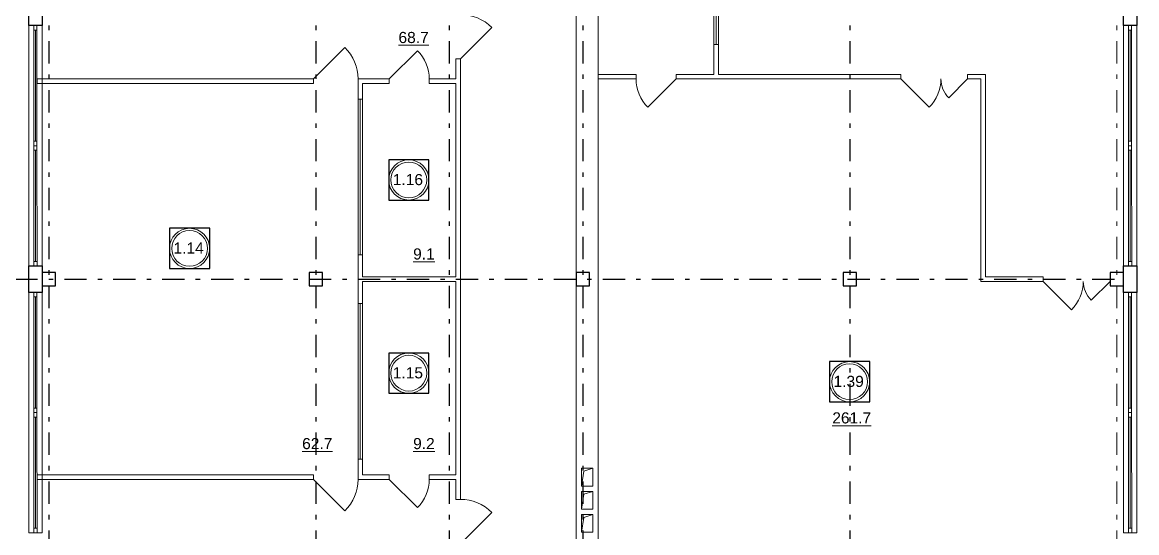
# Model space of a CAD drawing. Header units: metres. Extents: x -5 to 574, y -5 to 79.
# Drawn here: x 296.24 to 321.29, y 28.93 to 40.4 of the extents above; entities that cross this region are included whole.
import ezdxf
from ezdxf.enums import TextEntityAlignment as Align

# ---------------------------------------------------------------- set-up
doc = ezdxf.new("R2010")
doc.units = ezdxf.units.M
doc.header["$MEASUREMENT"] = 0
doc.linetypes.add('( Dashdot )', pattern=[1.001, 0.5, -0.25, 0.001, -0.25])
doc.layers.add('YOLO_TABLE', color=1, linetype='Continuous')
doc.styles.add('Style-Arial', font='arial.ttf')

msp = doc.modelspace()

# ---------------------------------------------------------------- linework, layer by layer
at = {"color": 1, "linetype": '( Dashdot )'}
for p, q in [((296.83747176, 57.57893372), (296.83747176, 9.05551876)), ((302.83747176, 57.57893372), (302.83747176, 9.05551876)), ((305.83747176, 57.57893372), (305.83747176, 9.05551876)), ((308.83747176, 57.57893372), (308.83747176, 9.05551876)), ((314.83747176, 57.57893372), (314.83747176, 9.05551876)), ((293.88588385, 34.62893372), (320.83747176, 34.62893372))]:
    msp.add_line(p, q, dxfattribs=at)
at = {"color": 1, "linetype": '( Dashdot )', "lineweight": 0}
msp.add_line((320.83747176, 57.57893372), (320.83747176, 9.05551876), dxfattribs=at)
at = {"color": 7, "linetype": 'Continuous', "lineweight": 13}
for p, q in [((308.68588385, 46.47893372), (308.68588385, 37.37893372)), ((309.18588385, 46.47893372), (309.18588385, 37.37893372)), ((311.78588385, 39.90393372), (311.78588385, 39.22893372)), ((311.88588385, 39.90393372), (311.88588385, 39.22893372)), ((305.98588385, 39.57893372), (306.08588385, 39.57893372)), ((305.98588385, 39.57893372), (305.98588385, 39.12893372)), ((306.08588385, 39.57893372), (306.08588385, 29.67893372)), ((302.78588385, 39.12893372), (302.78588385, 39.02893372)), ((303.78588385, 39.12893372), (303.78588385, 39.02893372)), ((304.48588385, 39.12893372), (304.48588385, 39.02893372)), ((305.38588385, 39.12893372), (305.38588385, 39.02893372)), ((310.03588385, 39.22893372), (309.18588385, 39.22893372)), ((310.03588385, 39.12893372), (309.18588385, 39.12893372)), ((310.03588385, 39.12893372), (310.03588385, 39.22893372)), ((310.93588385, 39.12893372), (310.29948775, 38.49253762)), ((311.78588385, 39.22893372), (310.93588385, 39.22893372)), ((310.93588385, 39.12893372), (310.93588385, 39.22893372)), ((315.98588385, 39.12893372), (310.93588385, 39.12893372)), ((315.98588385, 39.22893372), (311.88588385, 39.22893372)), ((315.98588385, 39.22893372), (315.98588385, 39.12893372)), ((315.98588385, 39.12893372), (316.62227995, 38.49253762)), ((317.48588385, 39.12893372), (317.06161978, 38.70466965)), ((317.88588385, 39.22893372), (317.48588385, 39.22893372)), ((317.48588385, 39.22893372), (317.48588385, 39.12893372)), ((317.78588385, 39.12893372), (317.48588385, 39.12893372)), ((303.78588385, 39.02893372), (303.78588385, 38.67893372)), ((303.88588385, 39.02893372), (303.88588385, 38.67893372)), ((305.98588385, 39.02893372), (305.98588385, 34.67893372)), ((303.78588385, 38.67893372), (303.88588385, 38.67893372)), ((308.68588385, 37.37893372), (308.68588385, 22.47893372)), ((309.18588385, 37.37893372), (309.18588385, 22.67893372)), ((303.78588385, 35.17893372), (303.78588385, 34.07893372)), ((303.88588385, 35.17893372), (303.88588385, 34.67893372)), ((303.88588385, 34.67893372), (305.98588385, 34.67893372)), ((303.88588385, 34.57893372), (305.98588385, 34.57893372)), ((303.88588385, 34.57893372), (303.88588385, 34.07893372)), ((305.98588385, 34.57893372), (305.98588385, 30.22893372)), ((319.18588385, 34.67893372), (319.18588385, 34.57893372)), ((319.18588385, 34.57893372), (319.82227995, 33.94253762)), ((320.68588385, 34.57893372), (320.26161978, 34.15466965)), ((303.78588385, 30.57893372), (303.88588385, 30.57893372)), ((303.78588385, 30.57893372), (303.78588385, 30.12893372)), ((303.88588385, 30.57893372), (303.88588385, 30.22893372)), ((308.80588385, 30.37893372), (309.06588385, 30.37893372)), ((308.80588385, 30.37893372), (308.80588385, 29.97893372)), ((309.06588385, 30.37893372), (309.06588385, 29.97893372)), ((302.78588385, 30.22893372), (302.78588385, 30.12893372)), ((304.48588385, 30.22893372), (304.48588385, 30.12893372)), ((305.38588385, 30.22893372), (305.38588385, 30.12893372)), ((305.98588385, 30.12893372), (305.98588385, 29.67893372)), ((308.80588385, 29.97893372), (309.06588385, 29.97893372)), ((308.80588385, 29.85893372), (309.06588385, 29.85893372)), ((308.80588385, 29.85893372), (308.80588385, 29.45893372)), ((309.06588385, 29.85893372), (309.06588385, 29.45893372)), ((305.98588385, 29.67893372), (306.08588385, 29.67893372)), ((308.80588385, 29.45893372), (309.06588385, 29.45893372)), ((308.80588385, 29.33893372), (309.06588385, 29.33893372)), ((308.80588385, 29.33893372), (308.80588385, 28.93893372)), ((309.06588385, 29.33893372), (309.06588385, 28.93893372)), ((308.80588385, 28.93893372), (309.06588385, 28.93893372))]:
    msp.add_line(p, q, dxfattribs=at)
at = {"color": 7, "lineweight": 0}
for p, q in [((311.83588385, 44.10393372), (311.83588385, 39.90393372)), ((303.83588385, 38.67893372), (303.83588385, 35.17893372)), ((303.83588385, 34.07893372), (303.83588385, 30.57893372))]:
    msp.add_line(p, q, dxfattribs=at)
at = {"color": 7, "linetype": 'Continuous', "lineweight": 0}
for p, q in [((296.53588385, 40.22893372), (296.53588385, 37.72893372)), ((321.13588385, 40.22893372), (321.13588385, 37.72893372)), ((296.53588385, 37.52893372), (296.53807836, 35.02896444)), ((321.13588385, 37.52893372), (321.13807836, 35.02896444)), ((296.53588385, 34.22893372), (296.53588385, 31.72893372)), ((321.13588385, 34.22893372), (321.13588385, 31.72893372)), ((296.53588385, 31.52893372), (296.53807836, 29.02896444)), ((321.13588385, 31.52893372), (321.13807836, 29.02896444))]:
    msp.add_line(p, q, dxfattribs=at)
at = {"color": 7, "lineweight": 13}
for p, q in [((306.08588385, 39.57893372), (306.79299063, 40.2860405)), ((311.78588385, 39.90393372), (311.88588385, 39.90393372)), ((303.78588385, 35.17893372), (303.88588385, 35.17893372)), ((303.78588385, 34.07893372), (303.88588385, 34.07893372)), ((302.78588385, 30.12893372), (303.49299063, 29.42182694)), ((304.48588385, 30.12893372), (305.12227995, 29.49253762)), ((306.08588385, 28.67893372), (306.79299063, 29.3860405))]:
    msp.add_line(p, q, dxfattribs=at)
at = {"color": 7, "lineweight": 13, "extrusion": (0, 0, -1)}
for p, q in [((302.78588385, 39.12893372), (303.49299063, 39.8360405)), ((304.48588385, 39.12893372), (305.12227995, 39.76532982))]:
    msp.add_line(p, q, dxfattribs=at)
at = {"color": 7, "lineweight": 0, "flags": 128}
for points in [[(311.78588385, 44.10393372), (311.88588385, 44.10393372), (311.88588385, 39.90393372), (311.78588385, 39.90393372), (311.78588385, 44.10393372)], [(303.78588385, 35.17893372), (303.88588385, 35.17893372), (303.88588385, 38.67893372), (303.78588385, 38.67893372), (303.78588385, 35.17893372)], [(303.78588385, 30.57893372), (303.78588385, 34.07893372), (303.88588385, 34.07893372), (303.88588385, 30.57893372), (303.78588385, 30.57893372)]]:
    msp.add_lwpolyline(points, close=True, dxfattribs=at)
at = {"color": 7, "linetype": 'Continuous', "lineweight": 30, "flags": 128}
for points in [[(296.38588385, 40.32893372), (296.38588385, 40.92893372), (296.68588385, 40.92893372), (296.68588385, 40.32893372), (296.38588385, 40.32893372)], [(320.98588385, 40.32893372), (320.98588385, 40.92893372), (321.28588385, 40.92893372), (321.28588385, 40.32893372), (320.98588385, 40.32893372)], [(296.38588385, 34.32893372), (296.38588385, 34.92893372), (296.68588385, 34.92893372), (296.68588385, 34.32893372), (296.38588385, 34.32893372)], [(320.98588385, 34.32893372), (320.98588385, 34.92893372), (321.28588385, 34.92893372), (321.28588385, 34.32893372), (320.98588385, 34.32893372)], [(296.68588385, 34.77893372), (296.68588385, 34.47893372), (296.98588385, 34.47893372), (296.98588385, 34.77893372), (296.68588385, 34.77893372)], [(302.68588385, 34.77893372), (302.68588385, 34.47893372), (302.98588385, 34.47893372), (302.98588385, 34.77893372), (302.68588385, 34.77893372)], [(308.68588385, 34.77893372), (308.68588385, 34.47893372), (308.98588385, 34.47893372), (308.98588385, 34.77893372), (308.68588385, 34.77893372)], [(314.68588385, 34.77893372), (314.68588385, 34.47893372), (314.98588385, 34.47893372), (314.98588385, 34.77893372), (314.68588385, 34.77893372)], [(320.68588385, 34.77893372), (320.68588385, 34.47893372), (320.98588385, 34.47893372), (320.98588385, 34.77893372), (320.68588385, 34.77893372)]]:
    msp.add_lwpolyline(points, close=True, dxfattribs=at)
at = {"color": 7, "linetype": 'Continuous', "lineweight": 0, "flags": 128}
for points in [[(296.38588385, 34.92893372), (296.38588385, 40.32893372), (296.68588385, 40.32893372), (296.68588385, 34.92893372), (296.38588385, 34.92893372)], [(320.98588385, 34.92893372), (320.98588385, 40.32893372), (321.28588385, 40.32893372), (321.28588385, 34.92893372), (320.98588385, 34.92893372)], [(296.50088385, 37.72893372), (296.50088385, 40.22893372), (296.57088385, 40.22893372), (296.57088385, 37.72893372), (296.50088385, 37.72893372)], [(321.10088385, 37.72893372), (321.10088385, 40.22893372), (321.17088385, 40.22893372), (321.17088385, 37.72893372), (321.10088385, 37.72893372)], [(296.50307839, 35.02893372), (296.50088385, 37.52893372), (296.5708838, 37.52899517), (296.57307833, 35.02899517), (296.50307839, 35.02893372)], [(321.10307839, 35.02893372), (321.10088385, 37.52893372), (321.1708838, 37.52899517), (321.17307833, 35.02899517), (321.10307839, 35.02893372)], [(296.38588385, 28.92893372), (296.38588385, 34.32893372), (296.68588385, 34.32893372), (296.68588385, 28.92893372), (296.38588385, 28.92893372)], [(320.98588385, 28.92893372), (320.98588385, 34.32893372), (321.28588385, 34.32893372), (321.28588385, 28.92893372), (320.98588385, 28.92893372)], [(296.50088385, 31.72893372), (296.50088385, 34.22893372), (296.57088385, 34.22893372), (296.57088385, 31.72893372), (296.50088385, 31.72893372)], [(321.10088385, 31.72893372), (321.10088385, 34.22893372), (321.17088385, 34.22893372), (321.17088385, 31.72893372), (321.10088385, 31.72893372)], [(296.50307839, 29.02893372), (296.50088385, 31.52893372), (296.5708838, 31.52899517), (296.57307833, 29.02899517), (296.50307839, 29.02893372)], [(321.10307839, 29.02893372), (321.10088385, 31.52893372), (321.1708838, 31.52899517), (321.17307833, 29.02899517), (321.10307839, 29.02893372)]]:
    msp.add_lwpolyline(points, close=True, dxfattribs=at)
at = {"color": 7, "linetype": 'Continuous', "lineweight": 13, "flags": 128}
for points in [[(296.50088385, 40.22893372), (296.50088385, 40.32893372), (296.57088385, 40.32893372), (296.57088385, 40.22893372), (296.50088385, 40.22893372)], [(321.10088385, 40.22893372), (321.10088385, 40.32893372), (321.17088385, 40.32893372), (321.17088385, 40.22893372), (321.10088385, 40.22893372)], [(296.50088385, 37.62893372), (296.50088385, 37.72893372), (296.57088385, 37.72893372), (296.57088385, 37.62893372), (296.50088385, 37.62893372)], [(296.50088385, 37.52893372), (296.50088385, 37.62893372), (296.57088385, 37.62893372), (296.57088385, 37.52893372), (296.50088385, 37.52893372)], [(321.10088385, 37.62893372), (321.10088385, 37.72893372), (321.17088385, 37.72893372), (321.17088385, 37.62893372), (321.10088385, 37.62893372)], [(321.10088385, 37.52893372), (321.10088385, 37.62893372), (321.17088385, 37.62893372), (321.17088385, 37.52893372), (321.10088385, 37.52893372)], [(296.50307839, 34.92893372), (296.50307839, 35.02893372), (296.57307839, 35.02893372), (296.57307839, 34.92893372), (296.50307839, 34.92893372)], [(321.10307839, 34.92893372), (321.10307839, 35.02893372), (321.17307839, 35.02893372), (321.17307839, 34.92893372), (321.10307839, 34.92893372)], [(296.50088385, 34.22893372), (296.50088385, 34.32893372), (296.57088385, 34.32893372), (296.57088385, 34.22893372), (296.50088385, 34.22893372)], [(321.10088385, 34.22893372), (321.10088385, 34.32893372), (321.17088385, 34.32893372), (321.17088385, 34.22893372), (321.10088385, 34.22893372)], [(296.50088385, 31.62893372), (296.50088385, 31.72893372), (296.57088385, 31.72893372), (296.57088385, 31.62893372), (296.50088385, 31.62893372)], [(296.50088385, 31.52893372), (296.50088385, 31.62893372), (296.57088385, 31.62893372), (296.57088385, 31.52893372), (296.50088385, 31.52893372)], [(321.10088385, 31.62893372), (321.10088385, 31.72893372), (321.17088385, 31.72893372), (321.17088385, 31.62893372), (321.10088385, 31.62893372)], [(321.10088385, 31.52893372), (321.10088385, 31.62893372), (321.17088385, 31.62893372), (321.17088385, 31.52893372), (321.10088385, 31.52893372)], [(296.50307839, 28.92893372), (296.50307839, 29.02893372), (296.57307839, 29.02893372), (296.57307839, 28.92893372), (296.50307839, 28.92893372)], [(321.10307839, 28.92893372), (321.10307839, 29.02893372), (321.17307839, 29.02893372), (321.17307839, 28.92893372), (321.10307839, 28.92893372)]]:
    msp.add_lwpolyline(points, close=True, dxfattribs=at)
for points in [[(302.78588385, 39.12893372), (296.57198107, 39.12893372), (296.57198107, 39.02893372), (302.78588385, 39.02893372)], [(304.48588385, 39.12893372), (303.78588385, 39.12893372)], [(305.98588385, 39.12893372), (305.38588385, 39.12893372)], [(317.78588385, 34.57893372), (317.78588385, 39.12893372)], [(317.88588385, 39.22893372), (317.88588385, 34.67893372)], [(303.88588385, 39.02893372), (304.48588385, 39.02893372)], [(305.38588385, 39.02893372), (305.98588385, 39.02893372)], [(317.78588385, 34.57893372), (319.18588385, 34.57893372)], [(319.18588385, 34.67893372), (317.88588385, 34.67893372)], [(309.06588385, 30.37893372), (308.85948563, 30.31453305), (308.80588385, 29.97893372)], [(302.78588385, 30.12893372), (296.57198107, 30.12893372), (296.57198107, 30.22893372), (302.78588385, 30.22893372)], [(304.48588385, 30.12893372), (303.78588385, 30.12893372)], [(303.88588385, 30.22893372), (304.48588385, 30.22893372)], [(305.38588385, 30.22893372), (305.98588385, 30.22893372)], [(305.98588385, 30.12893372), (305.38588385, 30.12893372)], [(309.06588385, 29.85893372), (308.85948563, 29.79453305), (308.80588385, 29.45893372)], [(309.06588385, 29.33893372), (308.85948563, 29.27453305), (308.80588385, 28.93893372)]]:
    msp.add_lwpolyline(points, dxfattribs=at)
at = {"color": 7, "linetype": 'Continuous', "lineweight": 13}
for centre, radius in [((304.92723565, 36.8596247), 0.45201344), ((304.92723565, 36.8596247), 0.40201344), ((299.99977022, 35.32115598), 0.45201344), ((299.99977022, 35.32115598), 0.40201344), ((304.92723565, 32.51571303), 0.45201344), ((304.92723565, 32.51571303), 0.40201344), ((314.83351489, 32.32357061), 0.45201344), ((314.83351489, 32.32357061), 0.40201344)]:
    msp.add_circle(centre, radius, dxfattribs=at)
at = {"color": 7, "lineweight": 0}
for centre, radius, start, end in [((306.08588385, 39.57893372), 1, 45, 90), ((302.78588385, 30.12893372), 1, 315, 360), ((304.48588385, 30.12893372), 0.9, 315, 0), ((306.08588385, 28.67893372), 1, 45, 90)]:
    msp.add_arc(centre, radius, start, end, dxfattribs=at)
at = {"color": 7, "lineweight": 0, "extrusion": (0, 0, -1)}
for centre, radius in [((-302.78588385, 39.12893372), 1), ((-304.48588385, 39.12893372), 0.9)]:
    msp.add_arc(centre, radius, 135, 180, dxfattribs=at)
at = {"color": 7, "linetype": 'Continuous', "lineweight": 0, "extrusion": (0, 0, -1)}
msp.add_arc((-310.93588385, 39.12893372), 0.9, 315, 0, dxfattribs=at)
at = {"color": 7, "linetype": 'Continuous', "lineweight": 0}
for centre, radius, start, end in [((315.98588385, 39.12893372), 0.9, 315, 0), ((317.48588385, 39.12893372), 0.6, 180, 225), ((319.18588385, 34.57893372), 0.9, 315, 0), ((320.68588385, 34.57893372), 0.6, 180, 225)]:
    msp.add_arc(centre, radius, start, end, dxfattribs=at)
at = {"layer": 'YOLO_TABLE'}
for points in [[(304.47522221, 36.40761126), (305.37924909, 36.40761126), (305.37924909, 37.31163814), (304.47522221, 37.31163814)], [(299.54775678, 34.86914254), (300.45178367, 34.86914254), (300.45178367, 35.77316943), (299.54775678, 35.77316943)], [(304.47522221, 32.06369959), (305.37924909, 32.06369959), (305.37924909, 32.96772647), (304.47522221, 32.96772647)], [(314.38150145, 31.87155717), (315.28552833, 31.87155717), (315.28552833, 32.77558405), (314.38150145, 32.77558405)]]:
    msp.add_lwpolyline(points, close=True, dxfattribs=at)

# ---------------------------------------------------------------- texts
at = {"color": 7, "linetype": 'Continuous', "lineweight": 13, "style": 'Style-Arial'}
for s, p in [('%%u68.7%%U', (304.69468974, 40.18700415)), ('1.16', (304.56655727, 36.99237434)), ('1.14', (299.63909185, 35.45390562)), ('%%u9.1%%U', (305.02333716, 35.32072585)), ('1.15', (304.56655727, 32.64846267)), ('1.39', (314.47283652, 32.45632025)), ('%%u261.7%%U', (314.44425409, 31.63536907)), ('%%u62.7%%U', (302.52977948, 31.05733113)), ('%%u9.2%%U', (305.02333716, 31.05733113))]:
    msp.add_text(s, height=0.25, dxfattribs=at).set_placement(p, align=Align.TOP_LEFT)

doc.saveas('drawing.dxf')
